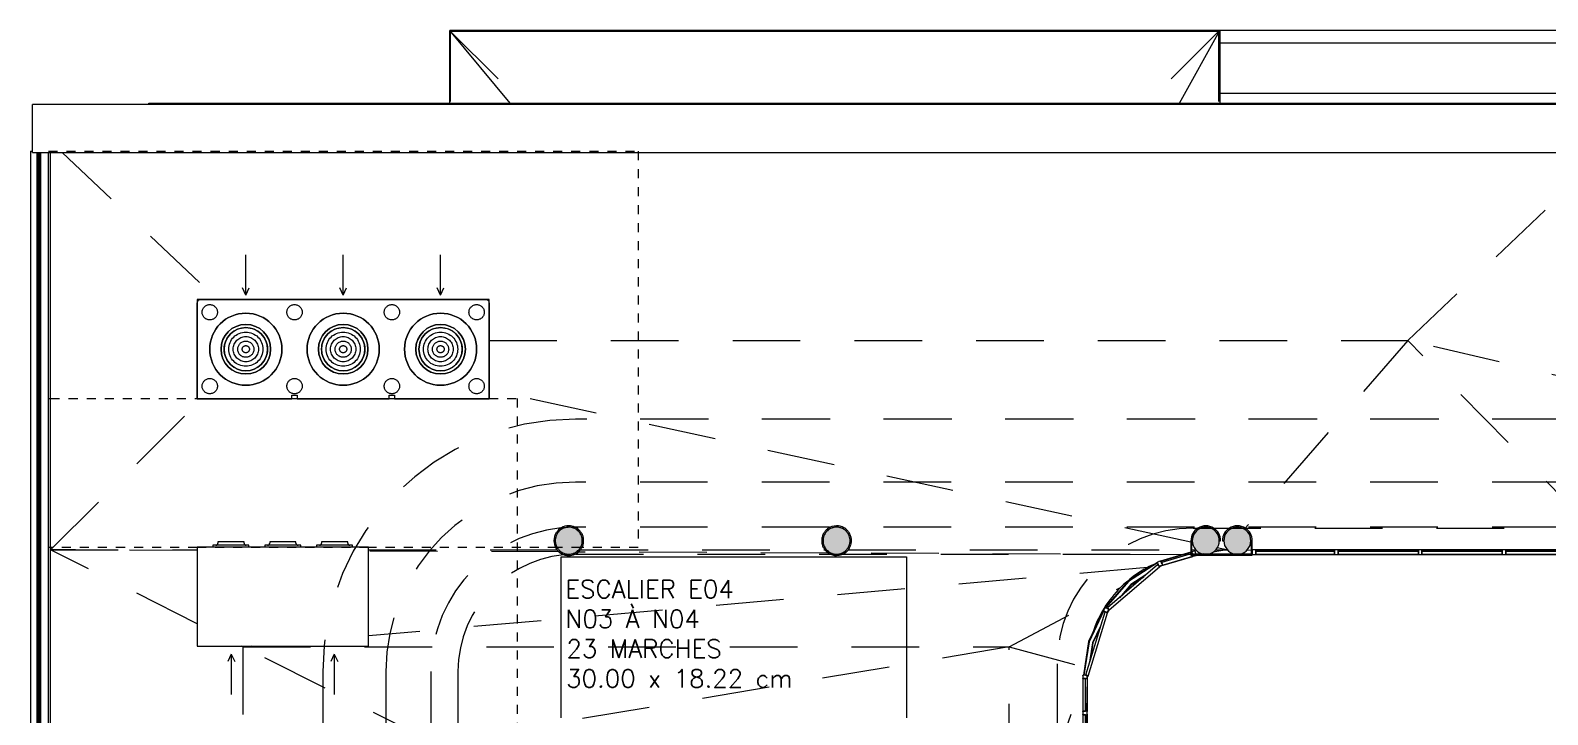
# Model space of a CAD drawing. Header units: metres. Extents: x -227.9 to -141.2, y 39.1 to 91.1.
# Drawn here: x -219.51 to -202.68, y 83.48 to 91.08 of the extents above; entities that cross this region are included whole.
import ezdxf

# ---------------------------------------------------------------- set-up
doc = ezdxf.new("R2010")
doc.units = ezdxf.units.M
for name, pattern in [('Centre', [0.0125, 0.0025, -0.001875, 0.00625, -0.001875]), ('DASHEDX2', [38.1, 25.4, -12.7]), ('JIS_02_0.7', [1.35, 0.75, -0.6])]:
    doc.linetypes.add(name, pattern=pattern)
for name, color, linetype, lineweight, true_color in [('A-DETL', 94, 'Continuous', 5, 0x00a600), ('A-DETL-MBND', 9, 'Continuous', 5, 0xc0c0c0), ('S-COLS', 8, 'Continuous', 9, 0x7f7f7f)]:
    doc.layers.add(name, color=color, linetype=linetype, lineweight=lineweight, true_color=true_color)
for name, color, linetype, lineweight in [('A-FLOR', 7, 'Continuous', 5), ('A-FLOR-HRAL', 7, 'Continuous', 5), ('A-GLAZ-CURT', 7, 'Continuous', 5), ('A-GLAZ-CWMG', 7, 'Continuous', 5), ('A-ROOF', 7, 'Continuous', 5), ('A-WALL', 7, 'Continuous', 5), ('Q-SPCQ', 7, 'Continuous', 5), ('Q-SPCQ-HDLN', 7, 'DASHEDX2', 5), ('S-STRS-IDEN', 7, 'Continuous', 5)]:
    doc.layers.add(name, color=color, linetype=linetype, lineweight=lineweight)
doc.styles.add('RomanS_B', font='', dxfattribs={"height": 0.2})
doc.styles.get('RomanS_B').set_extended_font_data('RomanS', bold=True)

msp = doc.modelspace()

# ---------------------------------------------------------------- hatches: boundary and pattern name
at = {"layer": 'A-WALL', "true_color": 0xaaaaaa}
for points in [[(-213.539, 85.249), (-213.539, 85.264), (-213.581, 85.27), (-213.622, 85.289), (-213.652, 85.315), (-213.676, 85.352), (-213.688, 85.392), (-213.688, 85.435), (-213.676, 85.476), (-213.652, 85.512), (-213.617, 85.541), (-213.578, 85.558), (-213.539, 85.564), (-213.539, 85.579), (-213.586, 85.571), (-213.622, 85.556), (-213.656, 85.53), (-213.682, 85.496), (-213.699, 85.452), (-213.704, 85.413), (-213.699, 85.371), (-213.682, 85.331), (-213.653, 85.295), (-213.622, 85.271), (-213.578, 85.254), (-213.549, 85.25)], [(-213.539, 85.249), (-213.496, 85.254), (-213.457, 85.271), (-213.421, 85.299), (-213.396, 85.331), (-213.379, 85.375), (-213.374, 85.414), (-213.38, 85.456), (-213.396, 85.496), (-213.422, 85.53), (-213.458, 85.557), (-213.5, 85.573), (-213.539, 85.579), (-213.539, 85.564), (-213.496, 85.557), (-213.458, 85.54), (-213.426, 85.512), (-213.403, 85.476), (-213.391, 85.435), (-213.391, 85.392), (-213.403, 85.351), (-213.426, 85.315), (-213.461, 85.286), (-213.5, 85.269), (-213.539, 85.264)], [(-210.569, 85.249), (-210.569, 85.264), (-210.611, 85.27), (-210.652, 85.289), (-210.682, 85.315), (-210.706, 85.351), (-210.718, 85.392), (-210.718, 85.435), (-210.706, 85.476), (-210.682, 85.512), (-210.647, 85.541), (-210.608, 85.558), (-210.569, 85.564), (-210.569, 85.579), (-210.612, 85.573), (-210.652, 85.556), (-210.686, 85.53), (-210.712, 85.496), (-210.729, 85.452), (-210.734, 85.413), (-210.729, 85.371), (-210.712, 85.331), (-210.682, 85.294), (-210.65, 85.27), (-210.608, 85.254), (-210.595, 85.252)], [(-210.569, 85.249), (-210.526, 85.254), (-210.487, 85.271), (-210.452, 85.297), (-210.425, 85.333), (-210.409, 85.375), (-210.404, 85.414), (-210.41, 85.456), (-210.426, 85.496), (-210.456, 85.533), (-210.49, 85.558), (-210.53, 85.573), (-210.569, 85.579), (-210.569, 85.564), (-210.526, 85.557), (-210.488, 85.54), (-210.454, 85.509), (-210.433, 85.476), (-210.421, 85.435), (-210.421, 85.392), (-210.433, 85.351), (-210.456, 85.315), (-210.491, 85.286), (-210.53, 85.269), (-210.569, 85.264), (-210.569, 85.25)], [(-206.624, 85.414), (-206.622, 85.424), (-206.622, 85.435), (-206.619, 85.445), (-206.617, 85.456), (-206.613, 85.466), (-206.61, 85.476), (-206.604, 85.485), (-206.6, 85.495), (-206.593, 85.503), (-206.587, 85.512), (-206.579, 85.519), (-206.572, 85.527), (-206.563, 85.533), (-206.555, 85.54), (-206.54, 85.547), (-206.536, 85.55), (-206.525, 85.553), (-206.516, 85.557), (-206.505, 85.559), (-206.495, 85.562), (-206.484, 85.562), (-206.474, 85.564), (-206.463, 85.562), (-206.452, 85.562), (-206.442, 85.559), (-206.43, 85.557), (-206.422, 85.553), (-206.411, 85.55), (-206.402, 85.544), (-206.392, 85.54), (-206.384, 85.533), (-206.375, 85.527), (-206.368, 85.519), (-206.36, 85.512), (-206.354, 85.503), (-206.347, 85.495), (-206.343, 85.485), (-206.337, 85.476), (-206.334, 85.466), (-206.33, 85.456), (-206.328, 85.445), (-206.325, 85.435), (-206.325, 85.424), (-206.324, 85.414), (-206.309, 85.414), (-206.314, 85.456), (-206.331, 85.496), (-206.357, 85.53), (-206.394, 85.557), (-206.431, 85.573), (-206.474, 85.579), (-206.516, 85.573), (-206.557, 85.556), (-206.59, 85.53), (-206.616, 85.496), (-206.633, 85.456), (-206.639, 85.414)], [(-206.289, 85.414), (-206.274, 85.414), (-206.272, 85.424), (-206.272, 85.435), (-206.269, 85.445), (-206.267, 85.456), (-206.263, 85.466), (-206.26, 85.476), (-206.254, 85.485), (-206.25, 85.495), (-206.243, 85.503), (-206.237, 85.512), (-206.229, 85.519), (-206.222, 85.527), (-206.213, 85.533), (-206.205, 85.54), (-206.195, 85.544), (-206.186, 85.55), (-206.175, 85.553), (-206.166, 85.557), (-206.155, 85.559), (-206.145, 85.562), (-206.134, 85.562), (-206.124, 85.564), (-206.113, 85.562), (-206.102, 85.562), (-206.092, 85.559), (-206.08, 85.557), (-206.072, 85.553), (-206.061, 85.55), (-206.052, 85.544), (-206.042, 85.54), (-206.034, 85.533), (-206.025, 85.527), (-206.018, 85.519), (-206.01, 85.512), (-206.004, 85.503), (-205.997, 85.495), (-205.993, 85.485), (-205.987, 85.476), (-205.984, 85.466), (-205.98, 85.456), (-205.978, 85.445), (-205.975, 85.435), (-205.975, 85.424), (-205.974, 85.414), (-205.959, 85.414), (-205.964, 85.456), (-205.981, 85.496), (-206.01, 85.533), (-206.043, 85.557), (-206.081, 85.573), (-206.124, 85.579), (-206.167, 85.573), (-206.206, 85.556), (-206.24, 85.53), (-206.266, 85.496), (-206.283, 85.456)]]:
    msp.add_hatch(color=253, dxfattribs=at).paths.add_polyline_path(points)
at = {"layer": 'A-WALL', "true_color": 0x808080}
msp.add_hatch(color=8, dxfattribs=at).paths.add_polyline_path([(-206.516, 85.254), (-205.959, 85.254), (-205.959, 85.414), (-205.969, 85.414), (-205.969, 85.264), (-206.629, 85.264), (-206.629, 85.414), (-206.639, 85.414), (-206.639, 85.254)])
at = {"layer": 'S-COLS', "lineweight": 5, "true_color": 0x808080}
msp.add_hatch(color=8, dxfattribs=at).paths.add_polyline_path([(-213.539, 85.264), (-213.497, 85.27), (-213.456, 85.289), (-213.426, 85.315), (-213.403, 85.351), (-213.391, 85.392), (-213.391, 85.435), (-213.403, 85.476), (-213.426, 85.512), (-213.461, 85.541), (-213.5, 85.558), (-213.539, 85.564), (-213.582, 85.557), (-213.62, 85.54), (-213.652, 85.512), (-213.676, 85.475), (-213.688, 85.435), (-213.688, 85.392), (-213.676, 85.351), (-213.652, 85.315), (-213.617, 85.286), (-213.578, 85.269), (-213.575, 85.269)])
at = {"layer": 'S-COLS', "true_color": 0x808080}
for points in [[(-210.569, 85.264), (-210.527, 85.27), (-210.486, 85.289), (-210.456, 85.315), (-210.433, 85.351), (-210.421, 85.392), (-210.421, 85.435), (-210.433, 85.476), (-210.456, 85.512), (-210.491, 85.541), (-210.53, 85.558), (-210.569, 85.564), (-210.612, 85.557), (-210.65, 85.54), (-210.682, 85.512), (-210.706, 85.476), (-210.718, 85.435), (-210.718, 85.392), (-210.706, 85.351), (-210.682, 85.315), (-210.647, 85.286), (-210.608, 85.269), (-210.605, 85.269)], [(-206.474, 85.264), (-206.431, 85.27), (-206.39, 85.289), (-206.36, 85.315), (-206.337, 85.351), (-206.325, 85.392), (-206.325, 85.435), (-206.337, 85.476), (-206.36, 85.512), (-206.392, 85.54), (-206.431, 85.557), (-206.474, 85.564), (-206.517, 85.557), (-206.555, 85.54), (-206.587, 85.512), (-206.61, 85.476), (-206.622, 85.435), (-206.622, 85.392), (-206.61, 85.351), (-206.587, 85.315), (-206.555, 85.287), (-206.516, 85.27)], [(-206.124, 85.264), (-206.081, 85.27), (-206.04, 85.289), (-206.01, 85.315), (-205.987, 85.351), (-205.975, 85.392), (-205.975, 85.435), (-205.987, 85.476), (-206.01, 85.512), (-206.042, 85.54), (-206.081, 85.557), (-206.124, 85.564), (-206.167, 85.557), (-206.205, 85.54), (-206.237, 85.512), (-206.26, 85.476), (-206.272, 85.435), (-206.272, 85.392), (-206.26, 85.351), (-206.237, 85.315), (-206.205, 85.287), (-206.166, 85.27)]]:
    msp.add_hatch(color=8, dxfattribs=at).paths.add_polyline_path(points)

# ---------------------------------------------------------------- linework, layer by layer
at = {"layer": 'A-DETL', "color": 7}
for p, q in [((-214.854, 91.071), (-214.854, 90.291)), ((-214.854, 91.071), (-206.328, 91.071)), ((-206.328, 91.071), (-206.328, 90.291)), ((-206.328, 90.291), (-206.328, 91.071))]:
    msp.add_line(p, q, dxfattribs=at)
at = {"layer": 'A-DETL', "color": 9, "linetype": 'JIS_02_0.7', "lineweight": 9, "true_color": 0xc0c0c0}
for p, q in [((-214.854, 91.071), (-214.062, 90.279)), ((-206.328, 91.071), (-207.12, 90.279))]:
    msp.add_line(p, q, dxfattribs=at)
at = {"layer": 'A-DETL', "color": 7, "linetype": 'JIS_02_0.7'}
for p, q in [((-175.54, 86.764), (-213.466, 86.764)), ((-175.549, 86.764), (-213.464, 86.764)), ((-206.614, 85.553), (-175.571, 85.553)), ((-213.461, 85.264), (-205.407, 85.264)), ((-208.122, 84.045), (-208.122, 78.823)), ((-216.268, 83.96), (-216.268, 78.87)), ((-214.768, 83.96), (-214.768, 83.164))]:
    msp.add_line(p, q, dxfattribs=at)
at = {"layer": 'A-DETL', "color": 8, "linetype": 'JIS_02_0.7', "true_color": 0x808080}
for p, q in [((-175.549, 86.064), (-213.464, 86.064)), ((-175.549, 85.564), (-213.464, 85.564)), ((-215.568, 83.96), (-215.568, 78.875)), ((-215.068, 83.96), (-215.068, 78.88))]:
    msp.add_line(p, q, dxfattribs=at)
at = {"layer": 'A-DETL', "color": 7, "linetype": 'JIS_02_0.7'}
for centre, radius in [((-213.464, 83.96), 2.804), ((-206.614, 84.045), 1.508), ((-213.464, 83.96), 1.304)]:
    msp.add_arc(centre, radius, 90, 180, dxfattribs=at)
at = {"layer": 'A-DETL', "color": 8, "linetype": 'JIS_02_0.7', "true_color": 0x808080}
for radius in [2.104, 1.604]:
    msp.add_arc((-213.464, 83.96), radius, 90, 180, dxfattribs=at)
at = {"layer": 'A-DETL-MBND', "lineweight": 9}
for p, q in [((-214.859, 91.081), (-180.832, 91.081)), ((-214.859, 90.272), (-214.859, 91.08)), ((-214.188, 90.272), (-214.859, 91.08)), ((-214.859, 91.08), (-206.319, 91.08)), ((-206.764, 90.272), (-206.319, 91.08)), ((-206.319, 91.08), (-206.319, 90.272)), ((-206.319, 90.941), (-202.419, 90.941)), ((-202.419, 90.38), (-206.319, 90.38))]:
    msp.add_line(p, q, dxfattribs=at)
at = {"layer": 'A-FLOR'}
for p, q in [((-207.301, 84.926), (-207.302, 84.925)), ((-207.559, 84.633), (-207.56, 84.631)), ((-207.79, 83.861), (-207.79, 83.521)), ((-207.79, 83.483), (-207.79, 82.621))]:
    msp.add_line(p, q, dxfattribs=at)
for start, end in [(97.7229, 97.9821), (177.9079, 180)]:
    msp.add_arc((-206.384, 83.861), 1.405, start, end, dxfattribs=at)
at = {"layer": 'A-FLOR-HRAL', "color": 9, "true_color": 0xc0c0c0}
for p, q in [((-219.439, 89.725), (-219.439, 62.457)), ((-219.438, 89.725), (-219.438, 62.456)), ((-219.437, 62.455), (-219.437, 89.725)), ((-219.427, 62.444), (-219.427, 89.725)), ((-219.426, 62.443), (-219.426, 89.725)), ((-219.418, 62.435), (-219.418, 89.725)), ((-219.414, 89.725), (-219.414, 62.432)), ((-219.406, 62.424), (-219.406, 89.725)), ((-219.405, 62.423), (-219.405, 89.725)), ((-219.395, 62.413), (-219.395, 89.725)), ((-219.393, 62.41), (-219.393, 89.725))]:
    msp.add_line(p, q, dxfattribs=at)
at = {"layer": 'A-FLOR-HRAL'}
for p, q in [((-219.427, 87.741), (-219.426, 87.741)), ((-219.427, 87.74), (-219.427, 87.741)), ((-219.426, 87.74), (-219.427, 87.74)), ((-219.426, 87.741), (-219.406, 87.741)), ((-219.426, 87.741), (-219.426, 87.74)), ((-219.406, 87.74), (-219.426, 87.74)), ((-219.406, 87.741), (-219.405, 87.741)), ((-219.406, 87.74), (-219.406, 87.741)), ((-219.405, 87.74), (-219.406, 87.74)), ((-219.405, 87.741), (-219.405, 87.74)), ((-219.427, 85.741), (-219.426, 85.741)), ((-219.427, 85.74), (-219.427, 85.741)), ((-219.426, 85.74), (-219.427, 85.74)), ((-219.426, 85.741), (-219.406, 85.741)), ((-219.426, 85.741), (-219.426, 85.74)), ((-219.406, 85.74), (-219.426, 85.74)), ((-219.406, 85.741), (-219.405, 85.741)), ((-219.406, 85.74), (-219.406, 85.741)), ((-219.405, 85.74), (-219.406, 85.74)), ((-219.405, 85.741), (-219.405, 85.74)), ((-219.427, 83.741), (-219.426, 83.741)), ((-219.427, 83.74), (-219.427, 83.741)), ((-219.426, 83.74), (-219.427, 83.74)), ((-219.426, 83.741), (-219.406, 83.741)), ((-219.426, 83.741), (-219.426, 83.74)), ((-219.406, 83.74), (-219.426, 83.74)), ((-219.406, 83.741), (-219.405, 83.741)), ((-219.406, 83.74), (-219.406, 83.741)), ((-219.405, 83.74), (-219.406, 83.74)), ((-219.405, 83.741), (-219.405, 83.74))]:
    msp.add_line(p, q, dxfattribs=at)
at = {"layer": 'A-GLAZ-CURT', "lineweight": 9}
for p, q in [((-206.625, 85.27), (-206.963, 85.171)), ((-206.963, 85.171), (-206.954, 85.143)), ((-206.954, 85.143), (-206.617, 85.242)), ((-206.617, 85.242), (-206.625, 85.27)), ((-205.047, 85.294), (-205.919, 85.294)), ((-205.919, 85.294), (-205.919, 85.264)), ((-205.919, 85.264), (-205.047, 85.264)), ((-205.047, 85.264), (-205.047, 85.294)), ((-204.116, 85.294), (-205.007, 85.294)), ((-205.007, 85.294), (-205.007, 85.264)), ((-205.007, 85.264), (-204.116, 85.264)), ((-204.116, 85.264), (-204.116, 85.294)), ((-203.185, 85.294), (-204.076, 85.294)), ((-204.076, 85.294), (-204.076, 85.264)), ((-204.076, 85.264), (-203.185, 85.264)), ((-203.185, 85.264), (-203.185, 85.294)), ((-202.274, 85.294), (-203.145, 85.294)), ((-203.145, 85.294), (-203.145, 85.264)), ((-203.145, 85.264), (-202.274, 85.264)), ((-207.008, 85.147), (-207.564, 84.668)), ((-207.544, 84.645), (-206.989, 85.124)), ((-206.989, 85.124), (-207.008, 85.147)), ((-207.564, 84.668), (-207.544, 84.645)), ((-207.594, 84.622), (-207.807, 83.919)), ((-207.778, 83.911), (-207.565, 84.613)), ((-207.565, 84.613), (-207.594, 84.622)), ((-207.837, 83.882), (-207.837, 83.522)), ((-207.807, 83.882), (-207.837, 83.882)), ((-207.807, 83.919), (-207.778, 83.911)), ((-207.807, 83.522), (-207.807, 83.882)), ((-207.837, 83.522), (-207.807, 83.522)), ((-207.837, 83.482), (-207.837, 82.622)), ((-207.807, 83.482), (-207.837, 83.482)), ((-207.807, 82.622), (-207.807, 83.482))]:
    msp.add_line(p, q, dxfattribs=at)
at = {"layer": 'A-GLAZ-CWMG'}
for p, q in [((-207.011, 85.171), (-207.334, 84.963)), ((-207.011, 85.171), (-207.334, 84.963)), ((-207.009, 85.167), (-207.331, 84.96)), ((-206.994, 85.182), (-206.997, 85.18)), ((-206.994, 85.182), (-206.997, 85.18)), ((-206.991, 85.183), (-206.994, 85.182)), ((-206.991, 85.183), (-206.994, 85.182)), ((-206.639, 85.286), (-206.975, 85.187)), ((-206.639, 85.286), (-206.975, 85.187)), ((-206.639, 85.282), (-206.973, 85.184)), ((-206.973, 85.136), (-206.617, 85.24)), ((-206.617, 85.24), (-206.973, 85.136)), ((-206.627, 85.29), (-206.628, 85.289)), ((-206.627, 85.29), (-206.628, 85.289)), ((-206.617, 85.24), (-206.617, 85.241)), ((-205.493, 85.312), (-205.919, 85.312)), ((-205.919, 85.309), (-205.919, 85.312)), ((-205.919, 85.312), (-205.493, 85.312)), ((-205.919, 85.308), (-205.493, 85.308)), ((-205.919, 85.262), (-205.919, 85.263)), ((-205.919, 85.262), (-205.493, 85.262)), ((-205.919, 85.262), (-205.493, 85.262)), ((-205.043, 85.312), (-205.493, 85.312)), ((-205.493, 85.312), (-205.043, 85.312)), ((-205.493, 85.308), (-205.047, 85.308)), ((-205.493, 85.262), (-205.043, 85.262)), ((-205.493, 85.262), (-205.043, 85.262)), ((-204.562, 85.312), (-205.011, 85.312)), ((-205.011, 85.312), (-204.562, 85.312)), ((-205.011, 85.262), (-204.562, 85.262)), ((-205.011, 85.262), (-204.562, 85.262)), ((-205.007, 85.308), (-204.562, 85.308)), ((-204.112, 85.312), (-204.562, 85.312)), ((-204.562, 85.312), (-204.112, 85.312)), ((-204.562, 85.308), (-204.116, 85.308)), ((-204.562, 85.262), (-204.112, 85.262)), ((-204.562, 85.262), (-204.112, 85.262)), ((-203.63, 85.312), (-204.08, 85.312)), ((-204.08, 85.312), (-203.63, 85.312)), ((-204.08, 85.262), (-203.63, 85.262)), ((-204.08, 85.262), (-203.63, 85.262)), ((-204.076, 85.308), (-203.63, 85.308)), ((-203.181, 85.312), (-203.63, 85.312)), ((-203.63, 85.312), (-203.181, 85.312)), ((-203.63, 85.308), (-203.185, 85.308)), ((-203.63, 85.262), (-203.181, 85.262)), ((-203.63, 85.262), (-203.181, 85.262)), ((-202.699, 85.312), (-203.149, 85.312)), ((-203.149, 85.312), (-202.699, 85.312)), ((-203.149, 85.262), (-202.699, 85.262)), ((-203.149, 85.262), (-202.699, 85.262)), ((-203.145, 85.308), (-202.699, 85.308)), ((-202.274, 85.312), (-202.699, 85.312)), ((-202.699, 85.312), (-202.274, 85.312)), ((-202.699, 85.308), (-202.274, 85.308)), ((-202.699, 85.262), (-202.274, 85.262)), ((-202.699, 85.262), (-202.274, 85.262)), ((-207.14, 85.033), (-207.304, 84.928)), ((-207.301, 84.925), (-207.162, 85.014)), ((-207.162, 85.014), (-207.301, 84.925)), ((-206.991, 85.129), (-206.992, 85.128)), ((-206.99, 85.125), (-206.973, 85.136)), ((-206.973, 85.136), (-206.99, 85.125)), ((-206.955, 85.145), (-206.956, 85.145)), ((-207.334, 84.963), (-207.588, 84.674)), ((-207.334, 84.963), (-207.588, 84.674)), ((-207.331, 84.96), (-207.584, 84.672)), ((-207.304, 84.928), (-207.432, 84.781)), ((-207.41, 84.8), (-207.301, 84.925)), ((-207.301, 84.925), (-207.41, 84.8)), ((-207.334, 84.963), (-207.333, 84.962)), ((-207.333, 84.962), (-207.334, 84.963)), ((-207.333, 84.962), (-207.331, 84.96)), ((-207.331, 84.96), (-207.333, 84.962)), ((-207.304, 84.928), (-207.302, 84.926)), ((-207.302, 84.926), (-207.304, 84.928)), ((-207.302, 84.926), (-207.301, 84.925)), ((-207.301, 84.925), (-207.302, 84.926)), ((-207.601, 84.659), (-207.602, 84.656)), ((-207.601, 84.659), (-207.602, 84.656)), ((-207.598, 84.662), (-207.601, 84.659)), ((-207.598, 84.662), (-207.601, 84.659)), ((-207.548, 84.649), (-207.549, 84.648)), ((-207.609, 84.641), (-207.773, 84.294)), ((-207.609, 84.641), (-207.773, 84.294)), ((-207.606, 84.638), (-207.769, 84.292)), ((-207.57, 84.616), (-207.571, 84.614)), ((-207.567, 84.613), (-207.558, 84.631)), ((-207.558, 84.631), (-207.567, 84.613)), ((-207.558, 84.631), (-207.545, 84.646)), ((-207.545, 84.646), (-207.558, 84.631)), ((-207.641, 84.465), (-207.729, 84.28)), ((-207.725, 84.279), (-207.649, 84.439)), ((-207.649, 84.439), (-207.725, 84.279)), ((-207.773, 84.294), (-207.831, 83.922)), ((-207.773, 84.294), (-207.831, 83.922)), ((-207.769, 84.292), (-207.827, 83.922)), ((-207.773, 84.294), (-207.772, 84.293)), ((-207.772, 84.293), (-207.773, 84.294)), ((-207.772, 84.293), (-207.769, 84.292)), ((-207.769, 84.292), (-207.772, 84.293)), ((-207.729, 84.28), (-207.762, 84.067)), ((-207.754, 84.095), (-207.725, 84.279)), ((-207.725, 84.279), (-207.754, 84.095)), ((-207.729, 84.28), (-207.726, 84.279)), ((-207.726, 84.279), (-207.729, 84.28)), ((-207.726, 84.279), (-207.725, 84.279)), ((-207.725, 84.279), (-207.726, 84.279)), ((-207.789, 83.912), (-207.786, 83.912)), ((-207.786, 83.912), (-207.784, 83.912))]:
    msp.add_line(p, q, dxfattribs=at)
at = {"layer": 'A-GLAZ-CWMG', "lineweight": 13, "extrusion": (0, 0, -1)}
for p, q in [((-207.01, 85.169), (-206.993, 85.131)), ((-206.979, 85.188), (-207.008, 85.175)), ((-206.957, 85.148), (-206.974, 85.186)), ((-205.047, 85.308), (-205.047, 85.266)), ((-205.011, 85.312), (-205.043, 85.312)), ((-205.043, 85.262), (-205.011, 85.262)), ((-205.007, 85.266), (-205.007, 85.308)), ((-204.116, 85.308), (-204.116, 85.266)), ((-204.08, 85.312), (-204.112, 85.312)), ((-204.112, 85.262), (-204.08, 85.262)), ((-204.076, 85.266), (-204.076, 85.308)), ((-203.185, 85.308), (-203.185, 85.266)), ((-203.149, 85.312), (-203.181, 85.312)), ((-203.181, 85.262), (-203.149, 85.262)), ((-203.145, 85.266), (-203.145, 85.308)), ((-206.988, 85.129), (-206.958, 85.143)), ((-207.591, 84.672), (-207.609, 84.645)), ((-207.551, 84.65), (-207.586, 84.673)), ((-207.608, 84.64), (-207.573, 84.617)), ((-207.567, 84.618), (-207.55, 84.645)), ((-207.839, 83.918), (-207.839, 83.886)), ((-207.793, 83.922), (-207.835, 83.922)), ((-207.835, 83.882), (-207.793, 83.882)), ((-207.789, 83.886), (-207.789, 83.918)), ((-207.839, 83.518), (-207.839, 83.486)), ((-207.793, 83.522), (-207.835, 83.522)), ((-207.835, 83.482), (-207.793, 83.482)), ((-207.789, 83.486), (-207.789, 83.518))]:
    msp.add_line(p, q, dxfattribs=at)
at = {"layer": 'A-GLAZ-CWMG', "lineweight": 13}
for p, q in [((-206.629, 85.285), (-206.618, 85.244)), ((-206.596, 85.299), (-206.627, 85.29)), ((-206.613, 85.242), (-206.582, 85.251)), ((-206.579, 85.256), (-206.591, 85.296)), ((-205.959, 85.308), (-205.959, 85.266)), ((-205.923, 85.312), (-205.955, 85.312)), ((-205.955, 85.262), (-205.923, 85.262)), ((-205.919, 85.266), (-205.919, 85.308))]:
    msp.add_line(p, q, dxfattribs=at)
at = {"layer": 'A-GLAZ-CWMG', "lineweight": 13, "extrusion": (0, 0, -1)}
for centre, start, end in [((207.007, 85.171), 335.2157, 65.2157), ((206.978, 85.184), 65.2157, 155.2157), ((205.043, 85.308), 360, 90), ((205.043, 85.266), 270, 360), ((205.011, 85.308), 90, 180), ((205.011, 85.266), 180, 270), ((204.112, 85.308), 360, 90), ((204.112, 85.266), 270, 360), ((204.08, 85.308), 90, 180), ((204.08, 85.266), 180, 270), ((203.181, 85.308), 360, 90), ((203.181, 85.266), 270, 360), ((203.149, 85.308), 90, 180), ((203.149, 85.266), 180, 270), ((206.989, 85.133), 245.2157, 335.2157), ((206.96, 85.146), 155.2157, 245.2157), ((207.588, 84.67), 33.2663, 123.2663), ((207.553, 84.647), 123.2663, 213.2663), ((207.606, 84.643), 303.2663, 33.2663), ((207.57, 84.62), 213.2663, 303.2663), ((207.835, 83.918), 360, 90), ((207.835, 83.886), 270, 360), ((207.793, 83.918), 90, 180), ((207.793, 83.886), 180, 270), ((207.835, 83.518), 360, 90), ((207.835, 83.486), 270, 360), ((207.793, 83.518), 90, 180), ((207.793, 83.486), 180, 270)]:
    msp.add_arc(centre, 0.004, start, end, dxfattribs=at)
at = {"layer": 'A-GLAZ-CWMG', "lineweight": 13}
for centre, start, end in [((-206.626, 85.286), 106.3596, 196.3596), ((-206.614, 85.245), 196.3596, 286.3596), ((-206.595, 85.295), 16.3596, 106.3596), ((-206.583, 85.254), 286.3596, 16.3596), ((-205.955, 85.308), 90, 180), ((-205.955, 85.266), 180, 270), ((-205.923, 85.308), 360, 90), ((-205.923, 85.266), 270, 360)]:
    msp.add_arc(centre, 0.004, start, end, dxfattribs=at)
at = {"layer": 'A-ROOF'}
for p, q in [((-219.286, 62.319), (-219.286, 89.725)), ((-206.475, 85.264), (-206.527, 85.264)), ((-206.125, 85.264), (-206.472, 85.264)), ((-205.969, 85.264), (-206.122, 85.264))]:
    msp.add_line(p, q, dxfattribs=at)
at = {"layer": 'A-ROOF', "color": 9, "linetype": 'JIS_02_0.7', "true_color": 0xc0c0c0}
for p, q in [((-219.158, 89.725), (-217.436, 88.09)), ((-204.234, 87.637), (-202.032, 89.725)), ((-214.421, 87.637), (-204.234, 87.637)), ((-204.234, 87.637), (-206.036, 85.553)), ((-202.174, 85.539), (-204.234, 87.637)), ((-201.904, 87.089), (-204.234, 87.637)), ((-206.639, 85.399), (-214.421, 87.087)), ((-219.286, 85.313), (-217.605, 86.99)), ((-206.622, 85.396), (-206.629, 85.397)), ((-206.243, 85.313), (-206.347, 85.336)), ((-219.286, 85.313), (-217.661, 85.313)), ((-217.661, 84.492), (-219.286, 85.313)), ((-217.661, 85.306), (-219.286, 85.313)), ((-215.761, 85.313), (-213.669, 85.313)), ((-213.645, 85.289), (-215.761, 85.298)), ((-210.658, 85.275), (-213.435, 85.288)), ((-213.41, 85.313), (-210.699, 85.313)), ((-206.734, 85.258), (-210.482, 85.275)), ((-210.44, 85.313), (-206.639, 85.313)), ((-206.629, 85.313), (-206.585, 85.313)), ((-206.503, 85.268), (-206.527, 85.264)), ((-206.243, 85.313), (-206.393, 85.287)), ((-206.362, 85.313), (-206.243, 85.313)), ((-206.239, 85.318), (-206.243, 85.313)), ((-206.243, 85.313), (-206.235, 85.313)), ((-206.015, 85.311), (-205.969, 85.31)), ((-207.122, 85.115), (-215.761, 84.357)), ((-208.654, 84.235), (-207.419, 84.894)), ((-217.153, 84.235), (-217.17, 84.243)), ((-217.054, 84.243), (-217.153, 84.235)), ((-215.034, 83.171), (-217.153, 84.235)), ((-217.153, 84.235), (-208.654, 84.235)), ((-217.153, 84.235), (-217.153, 78.395)), ((-208.654, 84.235), (-214.93, 83.179)), ((-208.653, 81.502), (-208.654, 84.235)), ((-208.654, 84.235), (-207.818, 84.01)), ((-208.653, 81.502), (-207.837, 83.861)), ((-207.791, 83.883), (-207.798, 83.522)), ((-207.799, 83.482), (-207.807, 83.04))]:
    msp.add_line(p, q, dxfattribs=at)
at = {"layer": 'A-ROOF'}
for start, end in [(113.6816, 118.125), (90, 90.1599), (118.125, 135), (135, 161.5619)]:
    msp.add_arc((-206.527, 84.002), 1.262, start, end, dxfattribs=at)
at = {"layer": 'A-WALL', "lineweight": 9}
for p, q in [((-169.889, 90.256), (-219.486, 90.256)), ((-219.486, 90.242), (-219.486, 90.256)), ((-219.486, 89.739), (-219.486, 90.242)), ((-219.486, 89.725), (-219.486, 89.739)), ((-219.486, 89.725), (-219.286, 89.725)), ((-219.286, 89.725), (-219.281, 89.725)), ((-219.28, 89.725), (-170.226, 89.725))]:
    msp.add_line(p, q, dxfattribs=at)
at = {"layer": 'A-WALL', "lineweight": 13}
for p, q in [((-218.195, 90.256), (-218.195, 90.272)), ((-218.195, 90.272), (-170.852, 90.272)), ((-206.629, 85.414), (-206.639, 85.414)), ((-206.639, 85.414), (-206.639, 85.254)), ((-206.639, 85.414), (-206.624, 85.414)), ((-206.629, 85.264), (-206.629, 85.414)), ((-206.324, 85.414), (-206.309, 85.414)), ((-206.289, 85.414), (-206.274, 85.414)), ((-205.974, 85.414), (-205.959, 85.414)), ((-205.969, 85.414), (-205.969, 85.264)), ((-205.959, 85.414), (-205.969, 85.414)), ((-205.959, 85.254), (-205.959, 85.414)), ((-206.639, 85.254), (-205.959, 85.254)), ((-206.474, 85.264), (-206.629, 85.264)), ((-206.124, 85.264), (-206.473, 85.264)), ((-205.969, 85.264), (-206.123, 85.264))]:
    msp.add_line(p, q, dxfattribs=at)
at = {"layer": 'A-WALL'}
for p, q in [((-219.511, 89.74), (-219.511, 62.529)), ((-219.511, 89.74), (-219.486, 89.74)), ((-219.311, 62.329), (-219.311, 89.725))]:
    msp.add_line(p, q, dxfattribs=at)
at = {"layer": 'A-WALL', "lineweight": 13}
for centre, radius, start, end in [((-213.539, 85.414), 0.165, 146.8027, 180), ((-213.539, 85.414), 0.165, 120, 146.5011), ((-213.539, 85.414), 0.15, 143.7795, 152.8907), ((-213.539, 85.414), 0.15, 137.1493, 143.7795), ((-213.539, 85.414), 0.15, 127.6461, 137.1493), ((-213.539, 85.414), 0.15, 121.4225, 127.6461), ((-213.539, 85.414), 0.165, 90, 119.9213), ((-213.539, 85.414), 0.15, 110.9147, 121.4225), ((-213.539, 85.414), 0.15, 105.7068, 110.9147), ((-213.539, 85.414), 0.15, 90, 105.7068), ((-213.539, 85.414), 0.165, 40.4141, 90), ((-213.539, 85.414), 0.15, 74.2932, 90), ((-213.539, 85.414), 0.15, 69.0853, 74.2932), ((-213.539, 85.414), 0.15, 58.5775, 69.0853), ((-213.539, 85.414), 0.15, 52.3539, 58.5775), ((-213.539, 85.414), 0.15, 42.8507, 52.3539), ((-213.539, 85.414), 0.15, 36.2205, 42.8507), ((-213.539, 85.414), 0.15, 27.1093, 36.2205), ((-213.539, 85.414), 0.165, 27.2416, 40.3443), ((-210.569, 85.414), 0.165, 139.7501, 152.827), ((-210.569, 85.414), 0.165, 127.5519, 139.6557), ((-210.569, 85.414), 0.165, 90, 127.4311), ((-210.569, 85.414), 0.165, 60.74, 90), ((-210.569, 85.414), 0.165, 52.2201, 60.5938), ((-210.569, 85.414), 0.165, 39.8765, 51.6337), ((-210.569, 85.414), 0.165, 26.5338, 39.3469), ((-206.474, 85.414), 0.165, 121.9348, 180), ((-206.474, 85.414), 0.15, 143.1609, 151.3846), ((-206.474, 85.414), 0.15, 126.7973, 135.0209), ((-206.474, 85.414), 0.165, 58.0652, 121.9348), ((-206.474, 85.414), 0.15, 110.4336, 118.6573), ((-206.474, 85.414), 0.15, 94.07, 102.2937), ((-206.474, 85.414), 0.15, 77.7063, 85.93), ((-206.474, 85.414), 0.15, 61.3427, 69.5664), ((-206.474, 85.414), 0.165, 0, 58.0652), ((-206.474, 85.414), 0.15, 44.9791, 53.2027), ((-206.474, 85.414), 0.15, 28.6154, 36.8391), ((-206.124, 85.414), 0.165, 121.9348, 180), ((-206.124, 85.414), 0.15, 143.1609, 151.3846), ((-206.124, 85.414), 0.15, 126.7973, 135.0209), ((-206.124, 85.414), 0.165, 58.0652, 121.9348), ((-206.124, 85.414), 0.15, 110.4336, 118.6573), ((-206.124, 85.414), 0.15, 94.07, 102.2937), ((-206.124, 85.414), 0.15, 77.7063, 85.93), ((-206.124, 85.414), 0.15, 61.3427, 69.5664), ((-206.124, 85.414), 0.165, 0, 58.0652), ((-206.124, 85.414), 0.15, 44.9791, 53.2027), ((-206.124, 85.414), 0.15, 28.6154, 36.8391), ((-213.539, 85.414), 0.165, 180.1782, 209.7839), ((-213.539, 85.414), 0.15, 168.6525, 175.5552), ((-213.539, 85.414), 0.15, 175.5552, 184.4448), ((-213.539, 85.414), 0.15, 184.4448, 191.3475), ((-213.539, 85.414), 0.15, 159.713, 168.6525), ((-213.539, 85.414), 0.15, 191.3475, 200.287), ((-213.539, 85.414), 0.165, 210, 239.6768), ((-213.539, 85.414), 0.15, 152.8907, 159.713), ((-213.539, 85.414), 0.15, 200.287, 207.1093), ((-213.539, 85.414), 0.15, 207.1093, 216.2205), ((-213.539, 85.414), 0.15, 216.2205, 222.8507), ((-213.539, 85.414), 0.15, 317.1493, 323.7795), ((-213.539, 85.414), 0.15, 323.7795, 332.8907), ((-213.539, 85.414), 0.165, 319.7501, 332.827), ((-213.539, 85.414), 0.15, 20.287, 27.1093), ((-213.539, 85.414), 0.15, 332.8907, 339.713), ((-213.539, 85.414), 0.15, 11.3475, 20.287), ((-213.539, 85.414), 0.15, 339.713, 348.6525), ((-213.539, 85.414), 0.165, 13.707, 27.173), ((-213.539, 85.414), 0.15, 4.4448, 11.3475), ((-213.539, 85.414), 0.15, 348.6525, 355.5552), ((-213.539, 85.414), 0.165, 332.9089, 346.3636), ((-213.539, 85.414), 0.15, 355.5552, 4.4448), ((-213.539, 85.414), 0.165, 0.0763, 13.6364), ((-213.539, 85.414), 0.165, 346.4402, 0), ((-210.569, 85.414), 0.165, 166.4402, 180), ((-210.569, 85.414), 0.165, 180.0763, 193.6364), ((-210.569, 85.414), 0.165, 152.9089, 166.3636), ((-210.569, 85.414), 0.165, 193.707, 207.173), ((-210.569, 85.414), 0.165, 207.2416, 270), ((-210.569, 85.414), 0.165, 317.027, 330.5653), ((-210.569, 85.414), 0.165, 330.829, 344.3854), ((-210.569, 85.414), 0.165, 12.748, 26.01), ((-210.569, 85.414), 0.165, 345, 358.4802), ((-210.569, 85.414), 0.165, 358.9937, 12.495), ((-206.474, 85.414), 0.15, 175.8882, 180), ((-206.474, 85.414), 0.15, 159.5245, 167.7482), ((-206.474, 85.414), 0.15, 12.2518, 20.4755), ((-206.474, 85.414), 0.15, 0, 4.1118), ((-206.124, 85.414), 0.15, 175.8882, 180), ((-206.124, 85.414), 0.15, 159.5245, 167.7482), ((-206.124, 85.414), 0.15, 12.2518, 20.4755), ((-206.124, 85.414), 0.15, 0, 4.1118), ((-213.539, 85.414), 0.15, 222.8507, 232.3539), ((-213.539, 85.414), 0.15, 232.3539, 238.5775), ((-213.539, 85.414), 0.165, 240, 270), ((-213.539, 85.414), 0.15, 238.5775, 249.0853), ((-213.539, 85.414), 0.15, 249.0853, 254.2932), ((-213.539, 85.414), 0.15, 254.2932, 270), ((-213.539, 85.414), 0.165, 270, 319.6557), ((-213.539, 85.414), 0.15, 270, 285.7068), ((-213.539, 85.414), 0.15, 285.7068, 290.9147), ((-213.539, 85.414), 0.15, 290.9147, 301.4225), ((-213.539, 85.414), 0.15, 301.4225, 307.6461), ((-213.539, 85.414), 0.15, 307.6461, 317.1493), ((-210.569, 85.414), 0.165, 270, 310.6022), ((-210.569, 85.414), 0.165, 310.9727, 316.761)]:
    msp.add_arc(centre, radius, start, end, dxfattribs=at)
at = {"layer": 'Q-SPCQ', "color": 9, "linetype": 'Centre', "lineweight": 9, "true_color": 0xc0c0c0}
for p, q in [((-219.311, 89.74), (-212.771, 89.74)), ((-219.311, 85.34), (-219.311, 89.74)), ((-212.771, 89.74), (-212.771, 89.738)), ((-212.771, 89.738), (-212.771, 85.34)), ((-219.286, 85.34), (-219.311, 85.34)), ((-217.661, 85.34), (-219.286, 85.34)), ((-215.761, 85.34), (-217.661, 85.34)), ((-213.67, 85.34), (-215.761, 85.34)), ((-213.408, 85.34), (-213.67, 85.34)), ((-212.771, 85.34), (-213.408, 85.34))]:
    msp.add_line(p, q, dxfattribs=at)
at = {"layer": 'Q-SPCQ', "color": 9, "lineweight": 9, "true_color": 0xc0c0c0}
for p, q in [((-214.421, 88.09), (-217.661, 88.09)), ((-217.661, 88.09), (-217.661, 86.99)), ((-217.661, 86.99), (-217.661, 88.055)), ((-217.626, 88.09), (-214.456, 88.09)), ((-214.421, 86.99), (-214.421, 88.09)), ((-214.421, 88.055), (-214.421, 86.99)), ((-216.611, 86.99), (-216.611, 87.03)), ((-216.611, 87.03), (-216.551, 87.03)), ((-216.551, 87.03), (-216.551, 86.99)), ((-215.531, 86.99), (-215.531, 87.03)), ((-215.531, 87.03), (-215.471, 87.03)), ((-215.471, 87.03), (-215.471, 86.99)), ((-216.611, 86.99), (-217.661, 86.99)), ((-217.661, 86.99), (-216.611, 86.99)), ((-215.531, 86.99), (-216.551, 86.99)), ((-216.551, 86.99), (-215.531, 86.99)), ((-214.421, 86.99), (-215.471, 86.99)), ((-215.471, 86.99), (-214.421, 86.99)), ((-215.761, 85.343), (-217.661, 85.343)), ((-217.661, 85.343), (-217.661, 84.243)), ((-217.486, 85.363), (-217.486, 85.343)), ((-217.086, 85.363), (-217.486, 85.363)), ((-217.455, 85.363), (-217.454, 85.363)), ((-217.454, 85.363), (-217.453, 85.363)), ((-217.453, 85.363), (-217.452, 85.364)), ((-217.452, 85.364), (-217.451, 85.364)), ((-217.451, 85.364), (-217.45, 85.364)), ((-217.45, 85.364), (-217.449, 85.364)), ((-217.449, 85.364), (-217.448, 85.364)), ((-217.448, 85.364), (-217.447, 85.365)), ((-217.447, 85.365), (-217.446, 85.365)), ((-217.446, 85.365), (-217.445, 85.366)), ((-217.445, 85.366), (-217.444, 85.366)), ((-217.444, 85.366), (-217.443, 85.366)), ((-217.443, 85.367), (-217.442, 85.368)), ((-217.443, 85.366), (-217.443, 85.367)), ((-217.442, 85.368), (-217.441, 85.368)), ((-217.441, 85.368), (-217.44, 85.369)), ((-217.44, 85.369), (-217.439, 85.369)), ((-217.439, 85.37), (-217.438, 85.371)), ((-217.439, 85.369), (-217.439, 85.37)), ((-217.438, 85.371), (-217.437, 85.371)), ((-217.437, 85.372), (-217.436, 85.373)), ((-217.437, 85.371), (-217.437, 85.372)), ((-217.436, 85.373), (-217.435, 85.374)), ((-217.435, 85.375), (-217.434, 85.376)), ((-217.435, 85.374), (-217.435, 85.375)), ((-217.434, 85.376), (-217.433, 85.377)), ((-217.434, 85.376), (-217.434, 85.376)), ((-217.433, 85.379), (-217.432, 85.38)), ((-217.433, 85.378), (-217.433, 85.379)), ((-217.433, 85.377), (-217.433, 85.378)), ((-217.432, 85.382), (-217.431, 85.383)), ((-217.432, 85.381), (-217.432, 85.382)), ((-217.432, 85.38), (-217.432, 85.381)), ((-217.431, 85.403), (-217.431, 85.388)), ((-217.141, 85.403), (-217.431, 85.403)), ((-217.431, 85.387), (-217.431, 85.388)), ((-217.431, 85.388), (-217.431, 85.388)), ((-217.431, 85.386), (-217.431, 85.387)), ((-217.431, 85.385), (-217.431, 85.386)), ((-217.431, 85.384), (-217.431, 85.385)), ((-217.431, 85.383), (-217.431, 85.384)), ((-217.141, 85.388), (-217.141, 85.403)), ((-217.141, 85.388), (-217.141, 85.387)), ((-217.141, 85.387), (-217.141, 85.386)), ((-217.141, 85.386), (-217.141, 85.385)), ((-217.141, 85.385), (-217.141, 85.384)), ((-217.141, 85.384), (-217.14, 85.383)), ((-217.14, 85.383), (-217.14, 85.382)), ((-217.14, 85.382), (-217.14, 85.381)), ((-217.14, 85.381), (-217.14, 85.38)), ((-217.14, 85.38), (-217.139, 85.379)), ((-217.139, 85.379), (-217.139, 85.378)), ((-217.139, 85.378), (-217.138, 85.378)), ((-217.138, 85.378), (-217.138, 85.377)), ((-217.138, 85.377), (-217.138, 85.376)), ((-217.138, 85.376), (-217.137, 85.375)), ((-217.137, 85.375), (-217.137, 85.374)), ((-217.137, 85.374), (-217.136, 85.373)), ((-217.136, 85.373), (-217.135, 85.372)), ((-217.135, 85.372), (-217.135, 85.372)), ((-217.135, 85.372), (-217.134, 85.371)), ((-217.134, 85.371), (-217.133, 85.37)), ((-217.133, 85.37), (-217.133, 85.37)), ((-217.133, 85.37), (-217.132, 85.369)), ((-217.132, 85.369), (-217.131, 85.368)), ((-217.131, 85.368), (-217.13, 85.368)), ((-217.13, 85.368), (-217.129, 85.367)), ((-217.129, 85.367), (-217.129, 85.367)), ((-217.129, 85.367), (-217.128, 85.366)), ((-217.128, 85.366), (-217.127, 85.366)), ((-217.127, 85.366), (-217.126, 85.365)), ((-217.126, 85.365), (-217.125, 85.365)), ((-217.125, 85.365), (-217.124, 85.365)), ((-217.124, 85.365), (-217.123, 85.364)), ((-217.123, 85.364), (-217.122, 85.364)), ((-217.122, 85.364), (-217.121, 85.364)), ((-217.121, 85.364), (-217.12, 85.364)), ((-217.12, 85.364), (-217.119, 85.363)), ((-217.119, 85.363), (-217.118, 85.363)), ((-217.118, 85.363), (-217.117, 85.363)), ((-217.117, 85.363), (-217.116, 85.363)), ((-217.086, 85.343), (-217.086, 85.363)), ((-216.911, 85.363), (-216.911, 85.343)), ((-216.511, 85.363), (-216.911, 85.363)), ((-216.88, 85.363), (-216.879, 85.363)), ((-216.879, 85.363), (-216.878, 85.363)), ((-216.878, 85.363), (-216.877, 85.364)), ((-216.877, 85.364), (-216.876, 85.364)), ((-216.876, 85.364), (-216.875, 85.364)), ((-216.875, 85.364), (-216.874, 85.364)), ((-216.874, 85.364), (-216.873, 85.364)), ((-216.873, 85.364), (-216.872, 85.365)), ((-216.872, 85.365), (-216.871, 85.365)), ((-216.871, 85.365), (-216.87, 85.366)), ((-216.87, 85.366), (-216.869, 85.366)), ((-216.869, 85.366), (-216.868, 85.366)), ((-216.868, 85.367), (-216.867, 85.368)), ((-216.868, 85.366), (-216.868, 85.367)), ((-216.867, 85.368), (-216.866, 85.368)), ((-216.866, 85.368), (-216.865, 85.369)), ((-216.865, 85.369), (-216.864, 85.369)), ((-216.864, 85.37), (-216.863, 85.371)), ((-216.864, 85.369), (-216.864, 85.37)), ((-216.863, 85.371), (-216.862, 85.371)), ((-216.862, 85.372), (-216.861, 85.373)), ((-216.862, 85.371), (-216.862, 85.372)), ((-216.861, 85.373), (-216.86, 85.374)), ((-216.86, 85.375), (-216.859, 85.376)), ((-216.86, 85.374), (-216.86, 85.375)), ((-216.859, 85.376), (-216.858, 85.377)), ((-216.859, 85.376), (-216.859, 85.376)), ((-216.858, 85.379), (-216.857, 85.38)), ((-216.858, 85.378), (-216.858, 85.379)), ((-216.858, 85.377), (-216.858, 85.378)), ((-216.857, 85.382), (-216.856, 85.383)), ((-216.857, 85.381), (-216.857, 85.382)), ((-216.857, 85.38), (-216.857, 85.381)), ((-216.856, 85.403), (-216.856, 85.388)), ((-216.566, 85.403), (-216.856, 85.403)), ((-216.856, 85.387), (-216.856, 85.388)), ((-216.856, 85.388), (-216.856, 85.388)), ((-216.856, 85.386), (-216.856, 85.387)), ((-216.856, 85.385), (-216.856, 85.386)), ((-216.856, 85.384), (-216.856, 85.385)), ((-216.856, 85.383), (-216.856, 85.384)), ((-216.566, 85.388), (-216.566, 85.403)), ((-216.566, 85.388), (-216.566, 85.387)), ((-216.566, 85.387), (-216.566, 85.386)), ((-216.566, 85.386), (-216.566, 85.385)), ((-216.566, 85.385), (-216.566, 85.384)), ((-216.566, 85.384), (-216.565, 85.383)), ((-216.565, 85.383), (-216.565, 85.382)), ((-216.565, 85.382), (-216.565, 85.381)), ((-216.565, 85.381), (-216.565, 85.38)), ((-216.565, 85.38), (-216.564, 85.379)), ((-216.564, 85.379), (-216.564, 85.378)), ((-216.564, 85.378), (-216.563, 85.378)), ((-216.563, 85.378), (-216.563, 85.377)), ((-216.563, 85.377), (-216.563, 85.376)), ((-216.563, 85.376), (-216.562, 85.375)), ((-216.562, 85.375), (-216.562, 85.374)), ((-216.562, 85.374), (-216.561, 85.373)), ((-216.561, 85.373), (-216.56, 85.372)), ((-216.56, 85.372), (-216.56, 85.372)), ((-216.56, 85.372), (-216.559, 85.371)), ((-216.559, 85.371), (-216.558, 85.37)), ((-216.558, 85.37), (-216.558, 85.37)), ((-216.558, 85.37), (-216.557, 85.369)), ((-216.557, 85.369), (-216.556, 85.368)), ((-216.556, 85.368), (-216.555, 85.368)), ((-216.555, 85.368), (-216.554, 85.367)), ((-216.554, 85.367), (-216.554, 85.367)), ((-216.554, 85.367), (-216.553, 85.366)), ((-216.553, 85.366), (-216.552, 85.366)), ((-216.552, 85.366), (-216.551, 85.365)), ((-216.551, 85.365), (-216.55, 85.365)), ((-216.55, 85.365), (-216.549, 85.365)), ((-216.549, 85.365), (-216.548, 85.364)), ((-216.548, 85.364), (-216.547, 85.364)), ((-216.547, 85.364), (-216.546, 85.364)), ((-216.546, 85.364), (-216.545, 85.364)), ((-216.545, 85.364), (-216.544, 85.363)), ((-216.544, 85.363), (-216.543, 85.363)), ((-216.543, 85.363), (-216.542, 85.363)), ((-216.542, 85.363), (-216.541, 85.363)), ((-216.511, 85.343), (-216.511, 85.363)), ((-216.336, 85.363), (-216.336, 85.343)), ((-215.936, 85.363), (-216.336, 85.363)), ((-216.305, 85.363), (-216.304, 85.363)), ((-216.304, 85.363), (-216.303, 85.363)), ((-216.303, 85.363), (-216.302, 85.364)), ((-216.302, 85.364), (-216.301, 85.364)), ((-216.301, 85.364), (-216.3, 85.364)), ((-216.3, 85.364), (-216.299, 85.364)), ((-216.299, 85.364), (-216.298, 85.364)), ((-216.298, 85.364), (-216.297, 85.365)), ((-216.297, 85.365), (-216.296, 85.365)), ((-216.296, 85.365), (-216.295, 85.366)), ((-216.295, 85.366), (-216.294, 85.366)), ((-216.294, 85.366), (-216.293, 85.366)), ((-216.293, 85.367), (-216.292, 85.368)), ((-216.293, 85.366), (-216.293, 85.367)), ((-216.292, 85.368), (-216.291, 85.368)), ((-216.291, 85.368), (-216.29, 85.369)), ((-216.29, 85.369), (-216.289, 85.369)), ((-216.289, 85.37), (-216.288, 85.371)), ((-216.289, 85.369), (-216.289, 85.37)), ((-216.288, 85.371), (-216.287, 85.371)), ((-216.287, 85.372), (-216.286, 85.373)), ((-216.287, 85.371), (-216.287, 85.372)), ((-216.286, 85.373), (-216.285, 85.374)), ((-216.285, 85.375), (-216.284, 85.376)), ((-216.285, 85.374), (-216.285, 85.375)), ((-216.284, 85.376), (-216.283, 85.377)), ((-216.284, 85.376), (-216.284, 85.376)), ((-216.283, 85.379), (-216.282, 85.38)), ((-216.283, 85.378), (-216.283, 85.379)), ((-216.283, 85.377), (-216.283, 85.378)), ((-216.282, 85.382), (-216.281, 85.383)), ((-216.282, 85.381), (-216.282, 85.382)), ((-216.282, 85.38), (-216.282, 85.381)), ((-216.281, 85.403), (-216.281, 85.388)), ((-215.991, 85.403), (-216.281, 85.403)), ((-216.281, 85.387), (-216.281, 85.388)), ((-216.281, 85.388), (-216.281, 85.388)), ((-216.281, 85.386), (-216.281, 85.387)), ((-216.281, 85.385), (-216.281, 85.386)), ((-216.281, 85.384), (-216.281, 85.385)), ((-216.281, 85.383), (-216.281, 85.384)), ((-215.991, 85.388), (-215.991, 85.403)), ((-215.991, 85.388), (-215.991, 85.387)), ((-215.991, 85.387), (-215.991, 85.386)), ((-215.991, 85.386), (-215.991, 85.385)), ((-215.991, 85.385), (-215.991, 85.384)), ((-215.991, 85.384), (-215.99, 85.383)), ((-215.99, 85.383), (-215.99, 85.382)), ((-215.99, 85.382), (-215.99, 85.381)), ((-215.99, 85.381), (-215.99, 85.38)), ((-215.99, 85.38), (-215.989, 85.379)), ((-215.989, 85.379), (-215.989, 85.378)), ((-215.989, 85.378), (-215.988, 85.378)), ((-215.988, 85.378), (-215.988, 85.377)), ((-215.988, 85.377), (-215.988, 85.376)), ((-215.988, 85.376), (-215.987, 85.375)), ((-215.987, 85.375), (-215.987, 85.374)), ((-215.987, 85.374), (-215.986, 85.373)), ((-215.986, 85.373), (-215.985, 85.372)), ((-215.985, 85.372), (-215.985, 85.372)), ((-215.985, 85.372), (-215.984, 85.371)), ((-215.984, 85.371), (-215.983, 85.37)), ((-215.983, 85.37), (-215.983, 85.37)), ((-215.983, 85.37), (-215.982, 85.369)), ((-215.982, 85.369), (-215.981, 85.368)), ((-215.981, 85.368), (-215.98, 85.368)), ((-215.98, 85.368), (-215.979, 85.367)), ((-215.979, 85.367), (-215.979, 85.367)), ((-215.979, 85.367), (-215.978, 85.366)), ((-215.978, 85.366), (-215.977, 85.366)), ((-215.977, 85.366), (-215.976, 85.365)), ((-215.976, 85.365), (-215.975, 85.365)), ((-215.975, 85.365), (-215.974, 85.365)), ((-215.974, 85.365), (-215.973, 85.364)), ((-215.973, 85.364), (-215.972, 85.364)), ((-215.972, 85.364), (-215.971, 85.364)), ((-215.971, 85.364), (-215.97, 85.364)), ((-215.97, 85.364), (-215.969, 85.363)), ((-215.969, 85.363), (-215.968, 85.363)), ((-215.968, 85.363), (-215.967, 85.363)), ((-215.967, 85.363), (-215.966, 85.363)), ((-215.936, 85.343), (-215.936, 85.363)), ((-215.761, 84.243), (-215.761, 85.343)), ((-217.661, 84.243), (-215.761, 84.243))]:
    msp.add_line(p, q, dxfattribs=at)
for centre, radius in [((-217.121, 87.54), 0.4), ((-216.041, 87.54), 0.4), ((-214.961, 87.54), 0.4), ((-217.121, 87.54), 0.275), ((-216.041, 87.54), 0.275), ((-214.961, 87.54), 0.275)]:
    msp.add_circle(centre, radius, dxfattribs=at)
for centre, radius, start, end in [((-217.121, 87.54), 0.4, 0, 180), ((-216.041, 87.54), 0.4, 0, 180), ((-214.961, 87.54), 0.4, 0, 180), ((-217.121, 87.54), 0.275, 0, 180), ((-217.121, 87.54), 0.24, 0, 180), ((-216.041, 87.54), 0.275, 0, 180), ((-216.041, 87.54), 0.24, 0, 180), ((-214.961, 87.54), 0.275, 0, 180), ((-214.961, 87.54), 0.24, 0, 180), ((-217.121, 87.54), 0.4, 180, 0), ((-217.121, 87.54), 0.275, 180, 0), ((-217.121, 87.54), 0.24, 180, 0), ((-216.041, 87.54), 0.4, 180, 0), ((-216.041, 87.54), 0.275, 180, 0), ((-216.041, 87.54), 0.24, 180, 0), ((-214.961, 87.54), 0.4, 180, 0), ((-214.961, 87.54), 0.275, 180, 0), ((-214.961, 87.54), 0.24, 180, 0)]:
    msp.add_arc(centre, radius, start, end, dxfattribs=at)
at = {"layer": 'Q-SPCQ-HDLN', "color": 9, "lineweight": 9, "true_color": 0xc0c0c0}
for p, q in [((-217.121, 88.14), (-217.121, 88.587)), ((-216.041, 88.14), (-216.041, 88.587)), ((-214.961, 88.14), (-214.961, 88.587)), ((-217.121, 88.14), (-217.159, 88.222)), ((-217.121, 88.14), (-217.083, 88.222)), ((-216.041, 88.14), (-216.079, 88.222)), ((-216.041, 88.14), (-216.003, 88.222)), ((-214.961, 88.14), (-214.999, 88.222)), ((-214.961, 88.14), (-214.923, 88.222)), ((-216.611, 87.03), (-216.551, 87.03)), ((-216.611, 86.99), (-216.611, 87.03)), ((-216.551, 87.03), (-216.551, 86.99)), ((-215.531, 87.03), (-215.471, 87.03)), ((-215.531, 86.99), (-215.531, 87.03)), ((-215.471, 87.03), (-215.471, 86.99)), ((-217.282, 84.154), (-217.32, 84.073)), ((-217.282, 84.154), (-217.244, 84.073)), ((-217.282, 84.154), (-217.282, 83.708)), ((-216.14, 84.154), (-216.178, 84.073)), ((-216.14, 84.154), (-216.102, 84.073)), ((-216.14, 84.154), (-216.14, 83.708))]:
    msp.add_line(p, q, dxfattribs=at)
at = {"layer": 'Q-SPCQ-HDLN', "color": 9, "linetype": 'Centre', "lineweight": 9, "true_color": 0xc0c0c0}
for p, q in [((-219.311, 86.993), (-219.286, 86.993)), ((-219.286, 86.993), (-217.661, 86.993)), ((-216.611, 86.993), (-216.551, 86.993)), ((-215.531, 86.993), (-215.471, 86.993)), ((-214.421, 86.993), (-214.111, 86.993)), ((-214.111, 86.993), (-214.111, 83.179))]:
    msp.add_line(p, q, dxfattribs=at)
at = {"layer": 'Q-SPCQ-HDLN', "color": 9, "lineweight": 9, "true_color": 0xc0c0c0}
for centre, radius in [((-217.521, 87.95), 0.085), ((-216.581, 87.95), 0.085), ((-215.501, 87.95), 0.085), ((-214.561, 87.95), 0.085), ((-217.121, 87.54), 0.24), ((-217.121, 87.54), 0.19), ((-217.121, 87.54), 0.14), ((-216.041, 87.54), 0.24), ((-216.041, 87.54), 0.19), ((-216.041, 87.54), 0.14), ((-214.961, 87.54), 0.24), ((-214.961, 87.54), 0.19), ((-214.961, 87.54), 0.14), ((-217.121, 87.54), 0.09), ((-217.121, 87.54), 0.04), ((-216.041, 87.54), 0.09), ((-216.041, 87.54), 0.04), ((-214.961, 87.54), 0.09), ((-214.961, 87.54), 0.04), ((-217.521, 87.13), 0.085), ((-216.581, 87.13), 0.085), ((-215.501, 87.13), 0.085), ((-214.561, 87.13), 0.085)]:
    msp.add_circle(centre, radius, dxfattribs=at)
for centre, start, end in [((-217.626, 88.055), 90, 180), ((-214.456, 88.055), 0, 90)]:
    msp.add_arc(centre, 0.035, start, end, dxfattribs=at)
at = {"layer": 'S-COLS', "color": 7}
for centre, start, end in [((-213.539, 85.414), 143.7795, 152.8907), ((-213.539, 85.414), 137.1493, 143.7795), ((-213.539, 85.414), 127.6461, 137.1493), ((-213.539, 85.414), 121.4225, 127.6461), ((-213.539, 85.414), 110.9147, 121.4225), ((-213.539, 85.414), 105.7068, 110.9147), ((-213.539, 85.414), 90, 105.7068), ((-213.539, 85.414), 74.2932, 90), ((-213.539, 85.414), 69.0853, 74.2932), ((-213.539, 85.414), 58.5775, 69.0853), ((-213.539, 85.414), 52.3539, 58.5775), ((-213.539, 85.414), 42.8507, 52.3539), ((-213.539, 85.414), 36.2205, 42.8507), ((-213.539, 85.414), 27.1093, 36.2205), ((-210.569, 85.414), 143.7795, 152.8907), ((-210.569, 85.414), 137.1493, 143.7795), ((-210.569, 85.414), 127.6461, 137.1493), ((-210.569, 85.414), 121.4225, 127.6461), ((-210.569, 85.414), 110.9147, 121.4225), ((-210.569, 85.414), 105.7068, 110.9147), ((-210.569, 85.414), 90, 105.7068), ((-210.569, 85.414), 74.2932, 90), ((-210.569, 85.414), 69.0853, 74.2932), ((-210.569, 85.414), 58.5775, 69.0853), ((-210.569, 85.414), 52.3539, 58.5775), ((-210.569, 85.414), 42.8507, 52.3539), ((-210.569, 85.414), 36.2205, 42.8507), ((-210.569, 85.414), 27.1093, 36.2205), ((-206.474, 85.414), 110.4343, 270), ((-206.474, 85.414), 90, 110.4343), ((-206.474, 85.414), 69.5657, 90), ((-206.474, 85.414), 270, 69.5657), ((-206.124, 85.414), 110.4343, 270), ((-206.124, 85.414), 90, 110.4343), ((-206.124, 85.414), 69.5657, 90), ((-206.124, 85.414), 270, 69.5657), ((-213.539, 85.414), 168.6525, 175.5552), ((-213.539, 85.414), 175.5552, 184.4448), ((-213.539, 85.414), 184.4448, 191.3475), ((-213.539, 85.414), 159.713, 168.6525), ((-213.539, 85.414), 191.3475, 200.287), ((-213.539, 85.414), 152.8907, 159.713), ((-213.539, 85.414), 200.287, 207.1093), ((-213.539, 85.414), 207.1093, 216.2205), ((-213.539, 85.414), 216.2205, 222.8507), ((-213.539, 85.414), 317.1493, 323.7795), ((-213.539, 85.414), 323.7795, 332.8907), ((-213.539, 85.414), 20.287, 27.1093), ((-213.539, 85.414), 332.8907, 339.713), ((-213.539, 85.414), 11.3475, 20.287), ((-213.539, 85.414), 339.713, 348.6525), ((-213.539, 85.414), 4.4448, 11.3475), ((-213.539, 85.414), 348.6525, 355.5552), ((-213.539, 85.414), 355.5552, 4.4448), ((-210.569, 85.414), 168.6525, 175.5552), ((-210.569, 85.414), 175.5552, 184.4448), ((-210.569, 85.414), 184.4448, 191.3475), ((-210.569, 85.414), 159.713, 168.6525), ((-210.569, 85.414), 191.3475, 200.287), ((-210.569, 85.414), 152.8907, 159.713), ((-210.569, 85.414), 200.287, 207.1093), ((-210.569, 85.414), 207.1093, 216.2205), ((-210.569, 85.414), 216.2205, 222.8507), ((-210.569, 85.414), 317.1493, 323.7795), ((-210.569, 85.414), 323.7795, 332.8907), ((-210.569, 85.414), 20.287, 27.1093), ((-210.569, 85.414), 332.8907, 339.713), ((-210.569, 85.414), 11.3475, 20.287), ((-210.569, 85.414), 339.713, 348.6525), ((-210.569, 85.414), 4.4448, 11.3475), ((-210.569, 85.414), 348.6525, 355.5552), ((-210.569, 85.414), 355.5552, 4.4448), ((-213.539, 85.414), 222.8507, 232.3539), ((-213.539, 85.414), 232.3539, 238.5775), ((-213.539, 85.414), 238.5775, 249.0853), ((-213.539, 85.414), 249.0853, 254.2932), ((-213.539, 85.414), 254.2932, 270), ((-213.539, 85.414), 270, 285.7068), ((-213.539, 85.414), 285.7068, 290.9147), ((-213.539, 85.414), 290.9147, 301.4225), ((-213.539, 85.414), 301.4225, 307.6461), ((-213.539, 85.414), 307.6461, 317.1493), ((-210.569, 85.414), 222.8507, 232.3539), ((-210.569, 85.414), 232.3539, 238.5775), ((-210.569, 85.414), 238.5775, 249.0853), ((-210.569, 85.414), 249.0853, 254.2932), ((-210.569, 85.414), 254.2932, 270), ((-210.569, 85.414), 270, 285.7068), ((-210.569, 85.414), 285.7068, 290.9147), ((-210.569, 85.414), 290.9147, 301.4225), ((-210.569, 85.414), 301.4225, 307.6461), ((-210.569, 85.414), 307.6461, 317.1493)]:
    msp.add_arc(centre, 0.15, start, end, dxfattribs=at)
at = {"layer": 'S-STRS-IDEN', "lineweight": 9}
for p, q in [((-213.623, 83.446), (-213.623, 85.233)), ((-213.623, 85.233), (-209.793, 85.233)), ((-209.793, 85.233), (-209.793, 83.446))]:
    msp.add_line(p, q, dxfattribs=at)

# ---------------------------------------------------------------- texts
at = {"layer": 'S-STRS-IDEN', "color": 164, "true_color": 0x0029a5, "style": 'RomanS_B'}
for s, p in [('ESCALIER E04', (-213.577, 84.776)), ('N03 À N04', (-213.577, 84.445)), ('23 MARCHES', (-213.565, 84.115)), ('30.00 x 18.22 cm', (-213.568, 83.784))]:
    msp.add_text(s, height=0.2, dxfattribs=at).set_placement(p)

doc.saveas('drawing.dxf')
